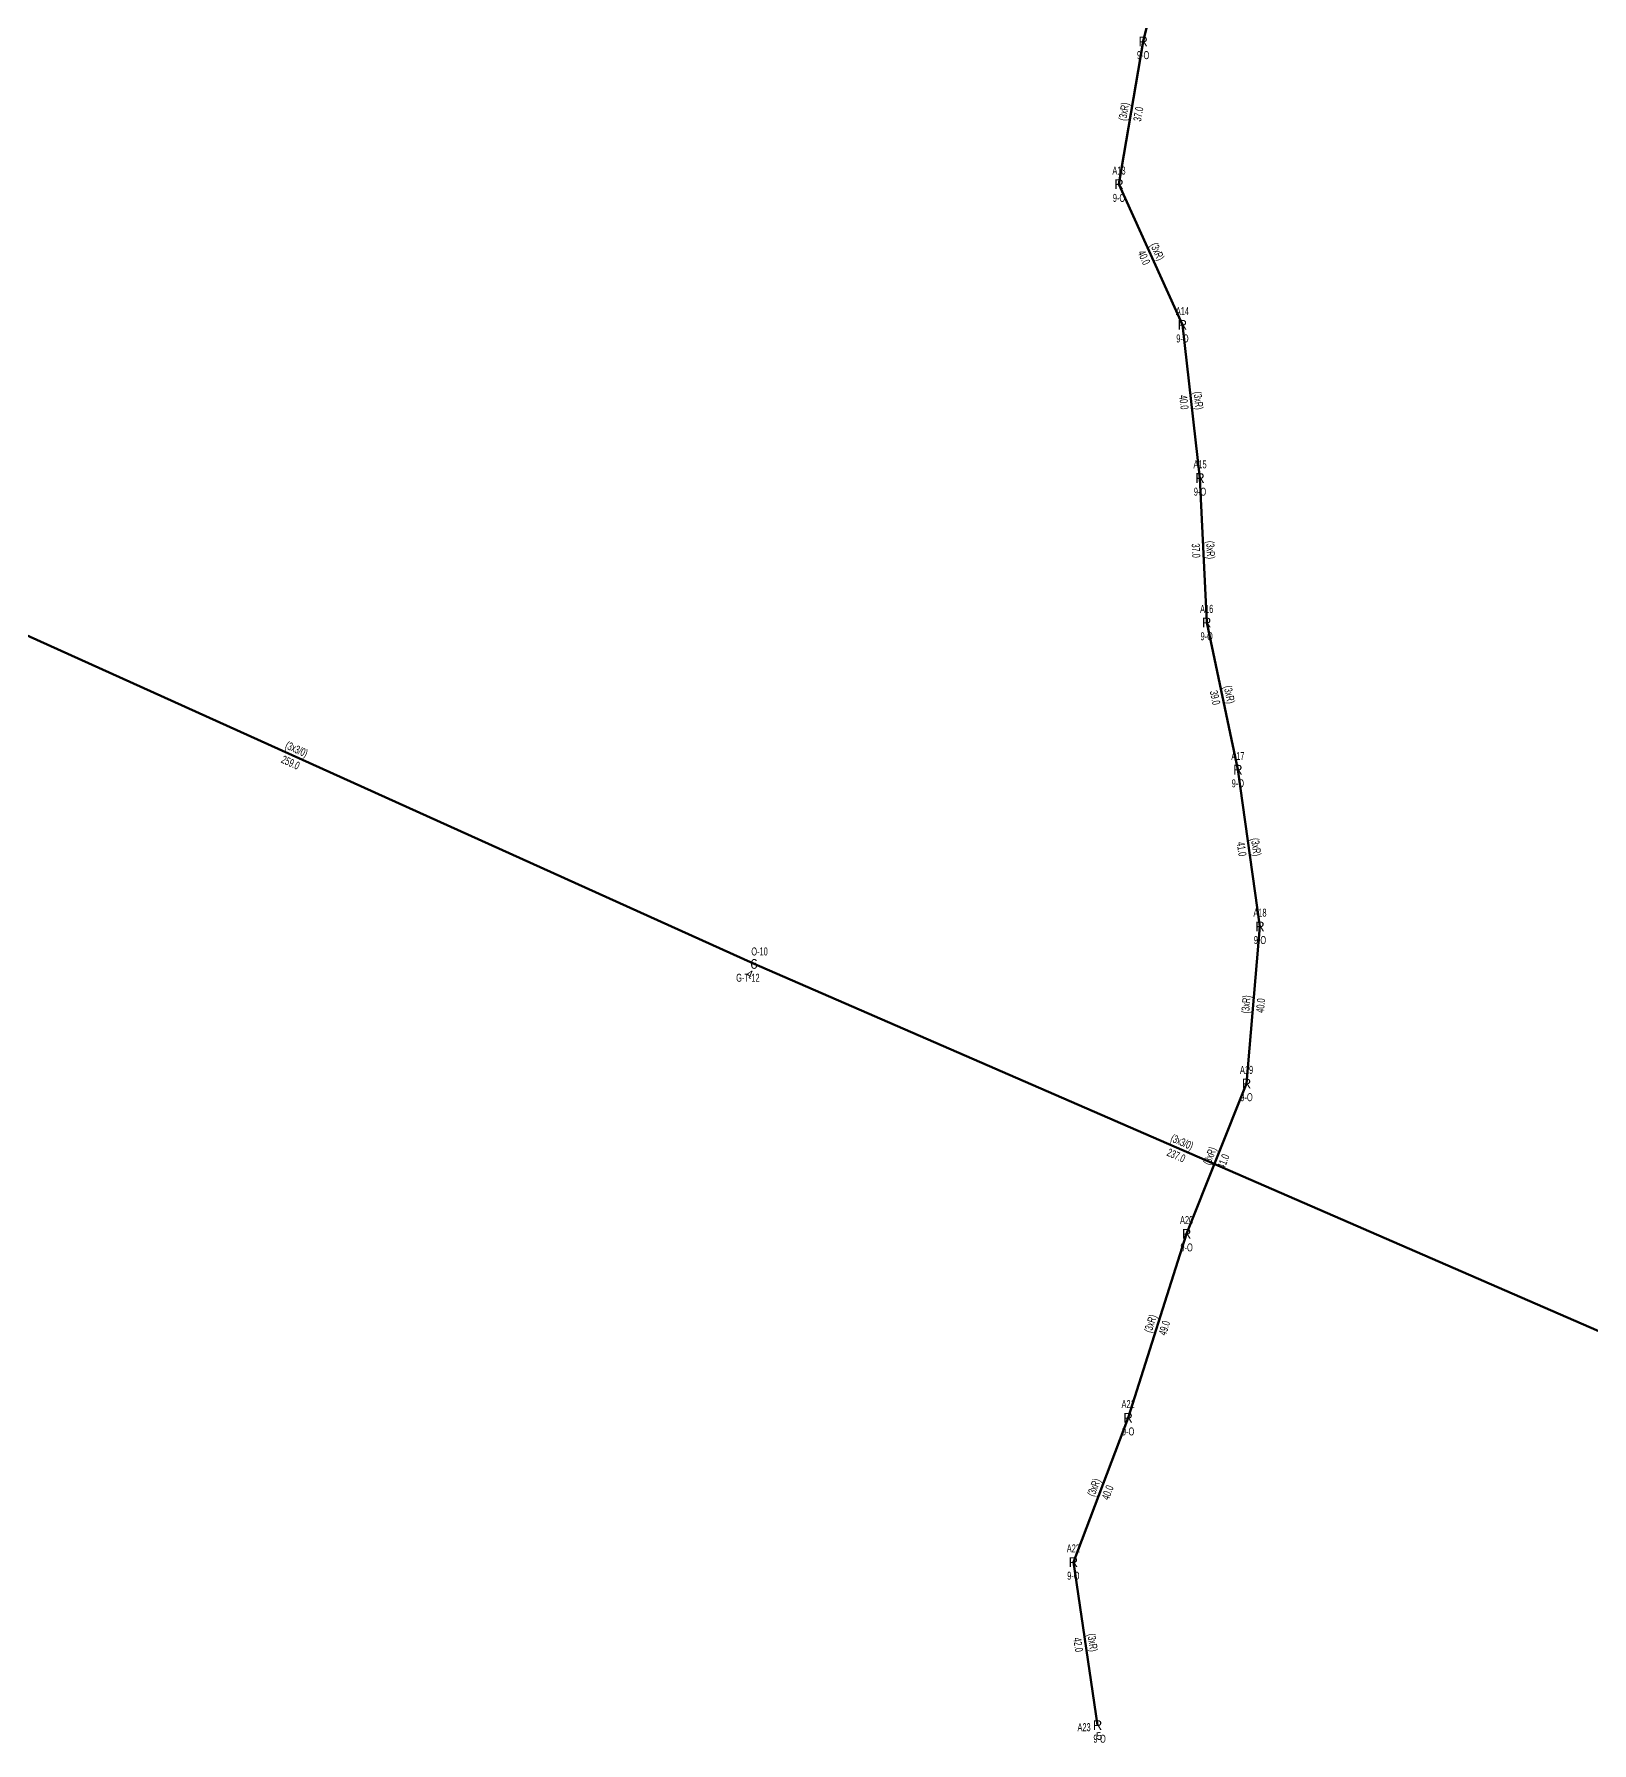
# Model space of a CAD drawing. Header units: millimetres. Extents: x 367507 to 373457, y 4068694 to 4074327.
# Drawn here: x 369784.9 to 370183.9, y 4071660.9 to 4072098.7 of the extents above; entities that cross this region are included whole.
import ezdxf
from ezdxf.enums import TextEntityAlignment as Align

# ---------------------------------------------------------------- set-up
doc = ezdxf.new("R2010")
doc.units = ezdxf.units.MM
for name, color, linetype, lineweight in [('DIREK_AG_MEVCUT', 120, 'Continuous', 25), ('DIREK_ENH_MEVCUT', 6, 'Continuous', 25), ('HAT_AG_HAVAI_MEVCUT', 126, 'Continuous', 50), ('HAT_OG_HAVAI_MEVCUT', 48, 'Continuous', 70)]:
    doc.layers.add(name, color=color, linetype=linetype, lineweight=lineweight)
doc.styles.add('Direk', font='B_CAD')
doc.styles.get("Standard").update_dxf_attribs({"font": 'Arial'})

msp = doc.modelspace()

# ---------------------------------------------------------------- linework, layer by layer
at = {"layer": 'HAT_AG_HAVAI_MEVCUT'}
for p, q in [((370075.91, 4072125.28), (370068.94, 4072096.88)), ((370068.94, 4072096.88), (370062.75, 4072060.3)), ((370079, 4072024.28), (370062.75, 4072060.3)), ((370079, 4072024.28), (370083.5, 4071985.02)), ((370083.5, 4071985.02), (370085.21, 4071947.99)), ((370085.21, 4071947.99), (370093.2, 4071910.3)), ((370098.86, 4071870.14), (370093.2, 4071910.3)), ((370098.86, 4071870.14), (370095.42, 4071829.88)), ((370095.42, 4071829.88), (370080.07, 4071791.39)), ((370065.09, 4071744.24), (370080.07, 4071791.39)), ((370065.09, 4071744.24), (370051.06, 4071707.26)), ((370051.06, 4071707.26), (370057.27, 4071665.47))]:
    msp.add_line(p, q, dxfattribs=at)
at = {"layer": 'HAT_OG_HAVAI_MEVCUT'}
for q in [(369733.4, 4071967.14), (370187.02, 4071765.84)]:
    msp.add_line((369969.27, 4071860.52), q, dxfattribs=at)

# ---------------------------------------------------------------- texts
at = {"layer": 'DIREK_AG_MEVCUT', "linetype": 'ByBlock', "style": 'Direk'}
for p in [(370068.94, 4072096.88), (370062.75, 4072060.3), (370079, 4072024.28), (370083.5, 4071985.02), (370085.21, 4071947.99), (370093.2, 4071910.3), (370098.86, 4071870.14), (370095.42, 4071829.88), (370080.07, 4071791.39), (370065.09, 4071744.24), (370051.06, 4071707.26), (370057.27, 4071665.47)]:
    msp.add_text('R', height=2.5, dxfattribs=at).set_placement(p, align=Align.MIDDLE_CENTER)
at = {"layer": 'DIREK_AG_MEVCUT', "linetype": 'ByBlock', "width": 0.53}
for s, p in [('9-O', (370068.94, 4072093.38)), ('A13', (370062.75, 4072063.8)), ('9-O', (370062.75, 4072056.8)), ('A14', (370079, 4072027.78)), ('9-O', (370079, 4072020.78)), ('A15', (370083.5, 4071988.52)), ('9-O', (370083.5, 4071981.52)), ('A16', (370085.21, 4071951.49)), ('9-O', (370085.21, 4071944.49)), ('A17', (370093.2, 4071913.8)), ('9-O', (370093.2, 4071906.8)), ('A18', (370098.86, 4071873.64)), ('9-O', (370098.86, 4071866.64)), ('A19', (370095.42, 4071833.38)), ('9-O', (370095.42, 4071826.38)), ('A20', (370080.07, 4071794.89)), ('9-O', (370080.07, 4071787.89)), ('A21', (370065.09, 4071747.74)), ('9-O', (370065.09, 4071740.74)), ('A22', (370051.06, 4071710.76)), ('9-O', (370051.06, 4071703.76)), ('A23', (370053.808015, 4071664.955549)), ('9-O', (370057.785185, 4071662.00308))]:
    msp.add_text(s, height=2.05, dxfattribs=at).set_placement(p, align=Align.MIDDLE_CENTER)
at = {"layer": 'DIREK_AG_MEVCUT', "color": 32, "style": 'Direk'}
msp.add_text('5', height=2, rotation=368.452309, dxfattribs=at).set_placement((370057.681561, 4071662.700412), align=Align.MIDDLE_CENTER)
at = {"layer": 'DIREK_ENH_MEVCUT', "linetype": 'ByBlock', "style": 'Direk'}
msp.add_text('6', height=2.5, dxfattribs=at).set_placement((369969.27, 4071860.52), align=Align.MIDDLE_CENTER)
at = {"layer": 'DIREK_ENH_MEVCUT', "linetype": 'ByBlock', "width": 0.53}
for s, p in [('O-10', (369970.688673, 4071863.719589)), ('G-T-12', (369967.699317, 4071856.977576))]:
    msp.add_text(s, height=2.05, dxfattribs=at).set_placement(p, align=Align.MIDDLE_CENTER)
at = {"layer": 'DIREK_ENH_MEVCUT', "color": 32, "linetype": 'ByBlock', "style": 'Direk'}
msp.add_text('4', height=2, rotation=336.087878, dxfattribs=at).set_placement((369968.135062, 4071857.960329), align=Align.MIDDLE_CENTER)
at = {"layer": 'HAT_AG_HAVAI_MEVCUT', "lineweight": 30, "width": 0.53}
for rotation, p in [(440.395499, (370065.006915, 4072078.731819, 185031.375)), (294.281957, (370071.649803, 4072042.639543, 185031.375)), (276.538734, (370082.094471, 4072004.746794, 185041.75)), (272.643971, (370085.204095, 4071966.54421, 185042.605)), (281.969079, (370090.036521, 4071929.321276, 185046.6)), (278.022216, (370096.871682, 4071890.338623, 185046.6)), (445.116246, (370096.293086, 4071850.082364, 185047.71)), (428.257645, (370086.95547, 4071810.949868, 185040.035)), (72.374456, (370071.769903, 4071768.072376, 185040.035)), (429.223542, (370057.280274, 4071726.051514, 185025.53)), (278.452309, (370055.005768, 4071686.489938, 185028.635))]:
    msp.add_text('(3xR)', height=2.05, rotation=rotation, dxfattribs=at).set_placement(p, align=Align.CENTER)
for s, rotation, p in [('37.0', 440.395499, (370066.683085, 4072078.448181, 185031.375)), ('40.0', 294.281957, (370070.100197, 4072041.940457, 185031.375)), ('40.0', 276.538734, (370080.405529, 4072004.553206, 185041.75)), ('37.0', 272.643971, (370083.505905, 4071966.46579, 185042.605)), ('39.0', 281.969079, (370088.373479, 4071928.968724, 185046.6)), ('41.0', 278.022216, (370095.188318, 4071890.101377, 185046.6)), ('40.0', 445.116246, (370097.986914, 4071849.937636, 185047.71)), ('41.0', 428.257645, (370088.53453, 4071810.320132, 185040.035)), ('49.0', 72.374456, (370073.390097, 4071767.557624, 185040.035)), ('40.0', 429.223542, (370058.869726, 4071725.448486, 185025.53)), ('42.0', 278.452309, (370053.324232, 4071686.240062, 185028.635))]:
    msp.add_text(s, height=2.05, rotation=rotation, dxfattribs=at).set_placement(p, align=Align.TOP_CENTER)
at = {"layer": 'HAT_OG_HAVAI_MEVCUT', "lineweight": 30, "width": 0.53}
for s, rotation, p in [('259.0', 335.675668, (369850.984884, 4071913.055456, 184866.7)), ('237.0', 336.500087, (370077.806064, 4071812.400498, 185093.51))]:
    msp.add_text(s, height=2.05, rotation=rotation, dxfattribs=at).set_placement(p, align=Align.TOP_CENTER)
for rotation, p in [(335.675668, (369851.685116, 4071914.604544, 184866.7)), (336.500087, (370078.483936, 4071813.959502, 185093.51))]:
    msp.add_text('(3x3/0)', height=2.05, rotation=rotation, dxfattribs=at).set_placement(p, align=Align.CENTER)

doc.saveas('drawing.dxf')
